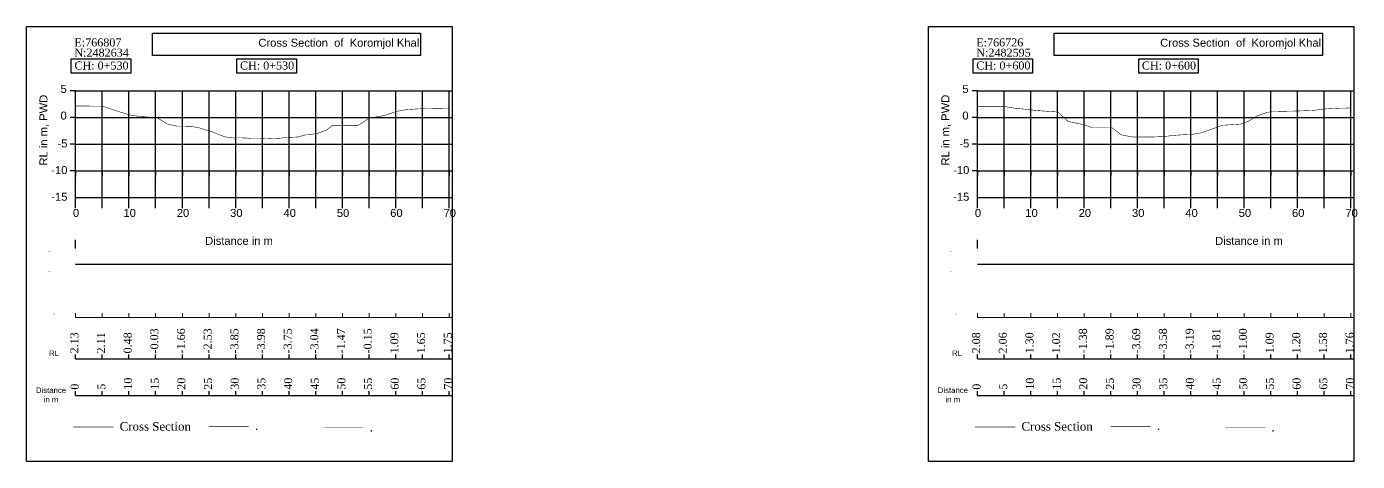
# Model space of a CAD drawing. Header units: inches. Extents: x 48 to 1763, y 126 to 359.
# Drawn here: x 1513.8 to 1763.3, y 275.3 to 356.9 of the extents above; entities that cross this region are included whole.
import ezdxf

# ---------------------------------------------------------------- set-up
doc = ezdxf.new("R2010")
doc.units = ezdxf.units.IN
doc.header["$MEASUREMENT"] = 0
for name, color, linetype, lineweight in [('CS Line Prework', 3, 'Continuous', 30), ('Plate', 7, 'Continuous', 0), ('Text Post RL', 7, 'Continuous', 0)]:
    doc.layers.add(name, color=color, linetype=linetype, lineweight=lineweight)
for name, color, linetype in [('CS No', 7, 'Continuous'), ('Heading', 7, 'Continuous'), ('Major Grid', 253, 'Continuous'), ('Text_Design RL', 7, 'Continuous'), ('Text_Distance', 7, 'Continuous'), ('Text_Pre RL', 7, 'Continuous')]:
    doc.layers.add(name, color=color, linetype=linetype)
doc.styles.add('CS', font='times.ttf', dxfattribs={"height": 1})
doc.styles.add('EL', font='times.ttf', dxfattribs={"height": 1.6})
doc.styles.get("Standard").update_dxf_attribs({"font": 'arial.ttf'})

msp = doc.modelspace()

# ---------------------------------------------------------------- linework, layer by layer
for points in [[(1513.84, 356.87), (1593.59, 356.87), (1593.59, 275.33), (1513.84, 275.33)], [(1682.89, 356.87), (1762.63, 356.87), (1762.63, 275.33), (1682.89, 275.33)], [(1537.41, 355.62), (1587.69, 355.62), (1587.69, 351.45), (1537.41, 351.45)], [(1706.45, 355.62), (1756.73, 355.62), (1756.73, 351.45), (1706.45, 351.45)], [(1522.22, 350.84), (1533.36, 350.84), (1533.36, 348.12), (1522.22, 348.12)], [(1553.27, 350.84), (1564.4, 350.84), (1564.4, 348.12), (1553.27, 348.12)], [(1691.27, 350.84), (1702.4, 350.84), (1702.4, 348.12), (1691.27, 348.12)], [(1722.31, 350.84), (1733.44, 350.84), (1733.44, 348.12), (1722.31, 348.12)]]:
    msp.add_lwpolyline(points, close=True)
at = {"layer": 'CS Line Prework', "const_width": 0.1}
for points in [[(1523.03, 341.97), (1528.03, 341.95), (1531.03, 340.96), (1533.04, 340.32), (1535.04, 340.02), (1538.32, 339.78), (1540.21, 338.59), (1542.07, 338.19), (1544.64, 338.18), (1546.18, 337.88), (1548.67, 337.11), (1549.99, 336.58), (1551.02, 336.18), (1552.7, 335.98), (1553.64, 336.01), (1554.96, 335.98), (1555.99, 335.88), (1557.68, 335.88), (1558.61, 335.81), (1559.94, 335.88), (1561.09, 335.91), (1562.64, 336.07), (1564.77, 336.17), (1565.99, 336.54), (1567.06, 336.62), (1568.42, 336.87), (1570.07, 337.47), (1571.21, 338.37), (1572.34, 338.36), (1574.33, 338.37), (1576.01, 338.36), (1577, 338.99), (1578.04, 339.69), (1581.04, 340.23), (1583.04, 340.93), (1585.04, 341.29), (1588.04, 341.49), (1591.04, 341.54), (1593.04, 341.59)], [(1692.08, 341.92), (1697.08, 341.9), (1699.08, 341.56), (1701.08, 341.36), (1703.08, 341.14), (1705.08, 340.99), (1707.08, 340.86), (1709.08, 339.08), (1712.08, 338.46), (1713.51, 337.94), (1714.65, 337.94), (1715.89, 337.95), (1717.22, 337.95), (1719.05, 336.55), (1721.28, 336.15), (1724.5, 336.15), (1727.07, 336.26), (1728.81, 336.46), (1730.63, 336.59), (1732.27, 336.66), (1734.09, 336.96), (1736.34, 337.77), (1738.07, 338.37), (1741.29, 338.57), (1742.82, 339.09), (1744.41, 340.09), (1746.13, 340.69), (1747.09, 340.93), (1752.09, 341.04), (1755.09, 341.16), (1757.09, 341.42), (1760.09, 341.57), (1762.09, 341.6)]]:
    msp.add_lwpolyline(points, dxfattribs=at)
at = {"layer": 'Major Grid', "linetype": 'Continuous'}
for p, q in [((1523.03, 344.84), (1522.03, 344.84)), ((1523.03, 322.84), (1523.03, 344.84)), ((1523.03, 344.84), (1593.59, 344.84)), ((1528.03, 322.84), (1528.03, 344.84)), ((1533.03, 322.84), (1533.03, 344.84)), ((1538.03, 322.84), (1538.03, 344.84)), ((1543.03, 322.84), (1543.03, 344.84)), ((1548.03, 322.84), (1548.03, 344.84)), ((1553.03, 322.84), (1553.03, 344.84)), ((1558.03, 322.84), (1558.03, 344.84)), ((1563.03, 322.84), (1563.03, 344.84)), ((1568.03, 322.84), (1568.03, 344.84)), ((1573.03, 322.84), (1573.03, 344.84)), ((1578.03, 322.84), (1578.03, 344.84)), ((1583.03, 322.84), (1583.03, 344.84)), ((1588.03, 322.84), (1588.03, 344.84)), ((1593.03, 322.84), (1593.03, 344.84)), ((1692.08, 344.84), (1691.08, 344.84)), ((1692.08, 322.84), (1692.08, 344.84)), ((1692.08, 344.84), (1762.63, 344.84)), ((1697.08, 322.84), (1697.08, 344.84)), ((1702.08, 322.84), (1702.08, 344.84)), ((1707.08, 322.84), (1707.08, 344.84)), ((1712.08, 322.84), (1712.08, 344.84)), ((1717.08, 322.84), (1717.08, 344.84)), ((1722.08, 322.84), (1722.08, 344.84)), ((1727.08, 322.84), (1727.08, 344.84)), ((1732.08, 322.84), (1732.08, 344.84)), ((1737.08, 322.84), (1737.08, 344.84)), ((1742.08, 322.84), (1742.08, 344.84)), ((1747.08, 322.84), (1747.08, 344.84)), ((1752.08, 322.84), (1752.08, 344.84)), ((1757.08, 322.84), (1757.08, 344.84)), ((1762.08, 322.84), (1762.08, 344.84)), ((1523.03, 339.84), (1522.03, 339.84)), ((1523.03, 339.84), (1593.59, 339.84)), ((1692.08, 339.84), (1691.08, 339.84)), ((1692.08, 339.84), (1762.63, 339.84)), ((1523.03, 334.84), (1522.03, 334.84)), ((1523.03, 334.84), (1593.59, 334.84)), ((1692.08, 334.84), (1691.08, 334.84)), ((1692.08, 334.84), (1762.63, 334.84)), ((1523.03, 329.84), (1522.03, 329.84)), ((1523.03, 329.84), (1523.03, 328.84)), ((1523.03, 329.84), (1593.59, 329.84)), ((1523.03, 329.84), (1593.59, 329.84)), ((1528.03, 329.84), (1528.03, 328.84)), ((1533.03, 329.84), (1533.03, 328.84)), ((1538.03, 329.84), (1538.03, 328.84)), ((1543.03, 329.84), (1543.03, 328.84)), ((1548.03, 329.84), (1548.03, 328.84)), ((1553.03, 329.84), (1553.03, 328.84)), ((1558.03, 329.84), (1558.03, 328.84)), ((1563.03, 329.84), (1563.03, 328.84)), ((1568.03, 329.84), (1568.03, 328.84)), ((1573.03, 329.84), (1573.03, 328.84)), ((1578.03, 329.84), (1578.03, 328.84)), ((1583.03, 329.84), (1583.03, 328.84)), ((1588.03, 329.84), (1588.03, 328.84)), ((1593.03, 329.84), (1593.03, 328.84)), ((1692.08, 329.84), (1691.08, 329.84)), ((1692.08, 329.84), (1692.08, 328.84)), ((1692.08, 329.84), (1762.63, 329.84)), ((1692.08, 329.84), (1762.63, 329.84)), ((1697.08, 329.84), (1697.08, 328.84)), ((1702.08, 329.84), (1702.08, 328.84)), ((1707.08, 329.84), (1707.08, 328.84)), ((1712.08, 329.84), (1712.08, 328.84)), ((1717.08, 329.84), (1717.08, 328.84)), ((1722.08, 329.84), (1722.08, 328.84)), ((1727.08, 329.84), (1727.08, 328.84)), ((1732.08, 329.84), (1732.08, 328.84)), ((1737.08, 329.84), (1737.08, 328.84)), ((1742.08, 329.84), (1742.08, 328.84)), ((1747.08, 329.84), (1747.08, 328.84)), ((1752.08, 329.84), (1752.08, 328.84)), ((1757.08, 329.84), (1757.08, 328.84)), ((1762.08, 329.84), (1762.08, 328.84)), ((1523.03, 324.84), (1593.59, 324.84)), ((1692.08, 324.84), (1762.63, 324.84))]:
    msp.add_line(p, q, dxfattribs=at)
at = {"layer": 'Plate', "color": 1, "const_width": 0.1}
for points in [[(1555.48, 281.91), (1547.97, 281.91)], [(1724.53, 281.91), (1717.01, 281.91)]]:
    msp.add_lwpolyline(points, dxfattribs=at)
at = {"layer": 'Plate', "color": 3, "const_width": 0.1}
for points in [[(1530.1, 281.78), (1522.58, 281.78)], [(1699.15, 281.78), (1691.63, 281.78)]]:
    msp.add_lwpolyline(points, dxfattribs=at)
at = {"layer": 'Plate', "const_width": 0.1}
for points in [[(1576.96, 281.63), (1569.45, 281.63)], [(1746.01, 281.63), (1738.49, 281.63)]]:
    msp.add_lwpolyline(points, dxfattribs=at)
at = {"layer": 'Text Post RL'}
for p, q in [((1523.03, 302.34), (1523.03, 303.14)), ((1523.03, 302.34), (1523.03, 303.14)), ((1528.03, 302.34), (1528.03, 303.14)), ((1533.03, 302.34), (1533.03, 303.14)), ((1538.03, 302.34), (1538.03, 303.14)), ((1543.03, 302.34), (1543.03, 303.14)), ((1548.03, 302.34), (1548.03, 303.14)), ((1553.03, 302.34), (1553.03, 303.14)), ((1558.03, 302.34), (1558.03, 303.14)), ((1563.03, 302.34), (1563.03, 303.14)), ((1568.03, 302.34), (1568.03, 303.14)), ((1573.03, 302.34), (1573.03, 303.14)), ((1578.03, 302.34), (1578.03, 303.14)), ((1583.03, 302.34), (1583.03, 303.14)), ((1588.03, 302.34), (1588.03, 303.14)), ((1593.03, 302.34), (1593.03, 303.14)), ((1692.08, 302.34), (1692.08, 303.14)), ((1692.08, 302.34), (1692.08, 303.14)), ((1697.08, 302.34), (1697.08, 303.14)), ((1702.08, 302.34), (1702.08, 303.14)), ((1707.08, 302.34), (1707.08, 303.14)), ((1712.08, 302.34), (1712.08, 303.14)), ((1717.08, 302.34), (1717.08, 303.14)), ((1722.08, 302.34), (1722.08, 303.14)), ((1727.08, 302.34), (1727.08, 303.14)), ((1732.08, 302.34), (1732.08, 303.14)), ((1737.08, 302.34), (1737.08, 303.14)), ((1742.08, 302.34), (1742.08, 303.14)), ((1747.08, 302.34), (1747.08, 303.14)), ((1752.08, 302.34), (1752.08, 303.14)), ((1757.08, 302.34), (1757.08, 303.14)), ((1762.08, 302.34), (1762.08, 303.14))]:
    msp.add_line(p, q, dxfattribs=at)
at = {"layer": 'Text Post RL', "linetype": 'Continuous'}
for p, q in [((1523.03, 302.34), (1593.59, 302.34)), ((1692.08, 302.34), (1762.63, 302.34))]:
    msp.add_line(p, q, dxfattribs=at)
at = {"layer": 'Text_Design RL'}
for p, q in [((1523.03, 315.25), (1523.03, 316.85)), ((1692.08, 315.25), (1692.08, 316.85))]:
    msp.add_line(p, q, dxfattribs=at)
at = {"layer": 'Text_Design RL', "linetype": 'Continuous'}
for p, q in [((1523.03, 312.33), (1593.59, 312.33)), ((1692.08, 312.33), (1762.63, 312.33))]:
    msp.add_line(p, q, dxfattribs=at)
at = {"layer": 'Text_Distance'}
for p, q in [((1523.03, 287.69), (1523.03, 288.49)), ((1523.03, 287.69), (1523.03, 288.49)), ((1528.03, 287.69), (1528.03, 288.49)), ((1533.03, 287.69), (1533.03, 288.49)), ((1538.03, 287.69), (1538.03, 288.49)), ((1543.03, 287.69), (1543.03, 288.49)), ((1548.03, 287.69), (1548.03, 288.49)), ((1553.03, 287.69), (1553.03, 288.49)), ((1558.03, 287.69), (1558.03, 288.49)), ((1563.03, 287.69), (1563.03, 288.49)), ((1568.03, 287.69), (1568.03, 288.49)), ((1573.03, 287.69), (1573.03, 288.49)), ((1578.03, 287.69), (1578.03, 288.49)), ((1583.03, 287.69), (1583.03, 288.49)), ((1588.03, 287.69), (1588.03, 288.49)), ((1593.03, 287.69), (1593.03, 288.49)), ((1692.08, 287.69), (1692.08, 288.49)), ((1692.08, 287.69), (1692.08, 288.49)), ((1697.08, 287.69), (1697.08, 288.49)), ((1702.08, 287.69), (1702.08, 288.49)), ((1707.08, 287.69), (1707.08, 288.49)), ((1712.08, 287.69), (1712.08, 288.49)), ((1717.08, 287.69), (1717.08, 288.49)), ((1722.08, 287.69), (1722.08, 288.49)), ((1727.08, 287.69), (1727.08, 288.49)), ((1732.08, 287.69), (1732.08, 288.49)), ((1737.08, 287.69), (1737.08, 288.49)), ((1742.08, 287.69), (1742.08, 288.49)), ((1747.08, 287.69), (1747.08, 288.49)), ((1752.08, 287.69), (1752.08, 288.49)), ((1757.08, 287.69), (1757.08, 288.49)), ((1762.08, 287.69), (1762.08, 288.49))]:
    msp.add_line(p, q, dxfattribs=at)
at = {"layer": 'Text_Distance', "linetype": 'Continuous'}
for p, q in [((1523.03, 287.69), (1593.59, 287.69)), ((1692.08, 287.69), (1762.63, 287.69))]:
    msp.add_line(p, q, dxfattribs=at)
at = {"layer": 'Text_Pre RL'}
for p, q in [((1523.03, 294.55), (1523.03, 295.35)), ((1523.03, 294.55), (1523.03, 295.35)), ((1528.03, 294.55), (1528.03, 295.35)), ((1533.03, 294.55), (1533.03, 295.35)), ((1538.03, 294.55), (1538.03, 295.35)), ((1543.03, 294.55), (1543.03, 295.35)), ((1548.03, 294.55), (1548.03, 295.35)), ((1553.03, 294.55), (1553.03, 295.35)), ((1558.03, 294.55), (1558.03, 295.35)), ((1563.03, 294.55), (1563.03, 295.35)), ((1568.03, 294.55), (1568.03, 295.35)), ((1573.03, 294.55), (1573.03, 295.35)), ((1578.03, 294.55), (1578.03, 295.35)), ((1583.03, 294.55), (1583.03, 295.35)), ((1588.03, 294.55), (1588.03, 295.35)), ((1593.03, 294.55), (1593.03, 295.35)), ((1692.08, 294.55), (1692.08, 295.35)), ((1692.08, 294.55), (1692.08, 295.35)), ((1697.08, 294.55), (1697.08, 295.35)), ((1702.08, 294.55), (1702.08, 295.35)), ((1707.08, 294.55), (1707.08, 295.35)), ((1712.08, 294.55), (1712.08, 295.35)), ((1717.08, 294.55), (1717.08, 295.35)), ((1722.08, 294.55), (1722.08, 295.35)), ((1727.08, 294.55), (1727.08, 295.35)), ((1732.08, 294.55), (1732.08, 295.35)), ((1737.08, 294.55), (1737.08, 295.35)), ((1742.08, 294.55), (1742.08, 295.35)), ((1747.08, 294.55), (1747.08, 295.35)), ((1752.08, 294.55), (1752.08, 295.35)), ((1757.08, 294.55), (1757.08, 295.35)), ((1762.08, 294.55), (1762.08, 295.35))]:
    msp.add_line(p, q, dxfattribs=at)
at = {"layer": 'Text_Pre RL', "linetype": 'Continuous'}
for p, q in [((1523.03, 294.55), (1593.59, 294.55)), ((1692.08, 294.55), (1762.63, 294.55))]:
    msp.add_line(p, q, dxfattribs=at)

# ---------------------------------------------------------------- texts
at = {"layer": 'CS No', "color": 1, "style": 'CS'}
for s, p in [('E:766807', (1522.8, 353.15)), ('E:766726', (1691.85, 353.15)), ('N:2482634', (1522.8, 351.23)), ('N:2482595', (1691.85, 351.23))]:
    msp.add_text(s, height=1.5, dxfattribs=at).set_placement(p)
at = {"layer": 'CS No', "style": 'CS'}
for s, p in [('CH: 0+530', (1522.8, 348.82)), ('CH: 0+530', (1553.84, 348.82)), ('CH: 0+600', (1691.85, 348.82)), ('CH: 0+600', (1722.89, 348.82))]:
    msp.add_text(s, height=1.5, dxfattribs=at).set_placement(p)
at = {"layer": 'Heading', "char_height": 1.5, "width": 68.3537}
for insert, attachment_point in [((1572.36, 353.62), 5), ((1741.4, 354.6), 2)]:
    msp.add_mtext('Cross Section  of  Koromjol Khal', dxfattribs=dict(at, insert=insert, attachment_point=attachment_point))
at = {"layer": 'Major Grid', "color": 7, "char_height": 1.5}
for s, insert, width, attachment_point in [('{\\fArial|b0|i0|c0|p34;5}', (1521.36, 345.93), 0.7922, 3), ('{\\fArial|b0|i0|c0|p34;5}', (1690.4, 345.93), 0.7922, 3), ('{\\fArial|b0|i0|c0|p34;0}', (1521.36, 340.93), 0.7922, 3), ('{\\fArial|b0|i0|c0|p34;0}', (1690.4, 340.93), 0.7922, 3), ('{\\fArial|b0|i0|c0|p34;-5}', (1521.49, 335.71), 0.7922, 3), ('{\\fArial|b0|i0|c0|p34;-5}', (1690.54, 335.71), 0.7922, 3), ('{\\fArial|b0|i0|c0|p34;-10}', (1521.49, 330.71), 0.7922, 3), ('{\\fArial|b0|i0|c0|p34;-10}', (1690.54, 330.71), 0.7922, 3), ('-15', (1521.49, 325.71), 0.7922, 3), ('-15', (1690.54, 325.71), 0.7922, 3), ('0', (1522.53, 322.67), 0.7922, 1), ('10', (1531.99, 322.67), 0.7922, 1), ('20', (1541.99, 322.67), 0.7922, 1), ('30', (1551.99, 322.67), 0.7922, 1), ('40', (1561.99, 322.67), 0.7922, 1), ('50', (1571.99, 322.67), 0.7922, 1), ('60', (1581.99, 322.67), 0.7922, 1), ('70', (1591.99, 322.67), 0.7922, 1), ('0', (1691.58, 322.67), 0.7922, 1), ('10', (1701.03, 322.67), 0.7922, 1), ('20', (1711.03, 322.67), 0.7922, 1), ('30', (1721.03, 322.67), 0.7922, 1), ('40', (1731.03, 322.67), 0.7922, 1), ('50', (1741.03, 322.67), 0.7922, 1), ('60', (1751.03, 322.67), 0.7922, 1), ('70', (1761.03, 322.67), 0.7922, 1), ('{\\fArial|b0|i0|c0|p34;Distance in m}', (1547.31, 317.44), 14.2133, 1), ('{\\fArial|b0|i0|c0|p34;Distance in m}', (1736.62, 317.44), 14.2133, 1)]:
    msp.add_mtext(s, dxfattribs=dict(at, insert=insert, width=width, attachment_point=attachment_point))
at = {"layer": 'Major Grid', "color": 7, "char_height": 1.5, "width": 23.1773, "attachment_point": 1, "rotation": 90}
for insert in [(1516.25, 330.82), (1685.3, 330.82)]:
    msp.add_mtext('{\\fArial|b0|i0|c0|p34;RL in m, PWD}', dxfattribs=dict(at, insert=insert))
at = {"layer": 'Plate', "style": 'EL'}
for s, p in [('Cross Section', (1531.28, 281.1)), ('Cross Section', (1700.32, 281.1)), ('.', (1556.66, 281.23)), ('.', (1578.14, 280.94)), ('.', (1725.7, 281.23)), ('.', (1747.18, 280.94))]:
    msp.add_text(s, height=1.6, dxfattribs=at).set_placement(p)
at = {"layer": 'Text Post RL', "char_height": 1.04, "width": 10.9783, "attachment_point": 2}
for insert in [(1518.99, 303.91), (1688.04, 303.91)]:
    msp.add_mtext('.', dxfattribs=dict(at, insert=insert))
at = {"layer": 'Text_Design RL', "color": 1, "char_height": 0.8, "width": 10.9783, "attachment_point": 2}
for s, insert in [('..', (1518.09, 315.49)), ('.', (1687.13, 315.49)), ('..', (1518.09, 311.65)), ('.', (1687.13, 311.65))]:
    msp.add_mtext(s, dxfattribs=dict(at, insert=insert))
at = {"layer": 'Text_Distance', "style": 'EL'}
for s, p in [('0', (1523.59, 288.77)), ('5', (1528.59, 288.77)), ('10', (1533.59, 288.77)), ('15', (1538.59, 288.77)), ('20', (1543.59, 288.77)), ('25', (1548.59, 288.77)), ('30', (1553.59, 288.77)), ('35', (1558.59, 288.77)), ('40', (1563.59, 288.77)), ('45', (1568.59, 288.77)), ('50', (1573.59, 288.77)), ('55', (1578.59, 288.77)), ('60', (1583.59, 288.77)), ('65', (1588.59, 288.77)), ('70', (1593.59, 288.77)), ('0', (1692.64, 288.77)), ('5', (1697.64, 288.77)), ('10', (1702.64, 288.77)), ('15', (1707.64, 288.77)), ('20', (1712.64, 288.77)), ('25', (1717.64, 288.77)), ('30', (1722.64, 288.77)), ('35', (1727.64, 288.77)), ('40', (1732.64, 288.77)), ('45', (1737.64, 288.77)), ('50', (1742.64, 288.77)), ('55', (1747.64, 288.77)), ('60', (1752.64, 288.77)), ('65', (1757.64, 288.77)), ('70', (1762.64, 288.77))]:
    msp.add_text(s, height=1.5, rotation=90, dxfattribs=at).set_placement(p)
at = {"layer": 'Text_Distance', "char_height": 1.04, "width": 10.9783, "attachment_point": 2}
for insert in [(1518.42, 289.19), (1687.46, 289.19)]:
    msp.add_mtext('{\\fArial|b0|i0|c0|p34;Distance\\Pin m}', dxfattribs=dict(at, insert=insert))
at = {"layer": 'Text_Pre RL', "style": 'CS'}
for s, p in [('2.13', (1523.52, 295.57)), ('2.11', (1528.52, 295.57)), ('0.48', (1533.52, 295.57)), ('-0.03', (1538.52, 295.57)), ('-1.66', (1543.52, 295.57)), ('-2.53', (1548.52, 295.57)), ('-3.85', (1553.52, 295.57)), ('-3.98', (1558.52, 295.57)), ('-3.75', (1563.52, 295.57)), ('-3.04', (1568.52, 295.57)), ('-1.47', (1573.52, 295.57)), ('-0.15', (1578.52, 295.57)), ('1.09', (1583.52, 295.57)), ('1.65', (1588.52, 295.57)), ('1.75', (1593.52, 295.57)), ('2.08', (1692.57, 295.57)), ('2.06', (1697.57, 295.57)), ('1.30', (1702.57, 295.57)), ('1.02', (1707.57, 295.57)), ('-1.38', (1712.57, 295.57)), ('-1.89', (1717.57, 295.57)), ('-3.69', (1722.57, 295.57)), ('-3.58', (1727.57, 295.57)), ('-3.19', (1732.57, 295.57)), ('-1.81', (1737.57, 295.57)), ('-1.00', (1742.57, 295.57)), ('1.09', (1747.57, 295.57)), ('1.20', (1752.57, 295.57)), ('1.58', (1757.57, 295.57)), ('1.76', (1762.57, 295.57))]:
    msp.add_text(s, height=1.5, rotation=90, dxfattribs=at).set_placement(p)
at = {"layer": 'Text_Pre RL', "char_height": 1.04, "width": 10.9783, "attachment_point": 2}
for s, insert in [('RL', (1518.99, 296.12)), (' RL', (1688.04, 296.12))]:
    msp.add_mtext(s, dxfattribs=dict(at, insert=insert))

doc.saveas('drawing.dxf')
